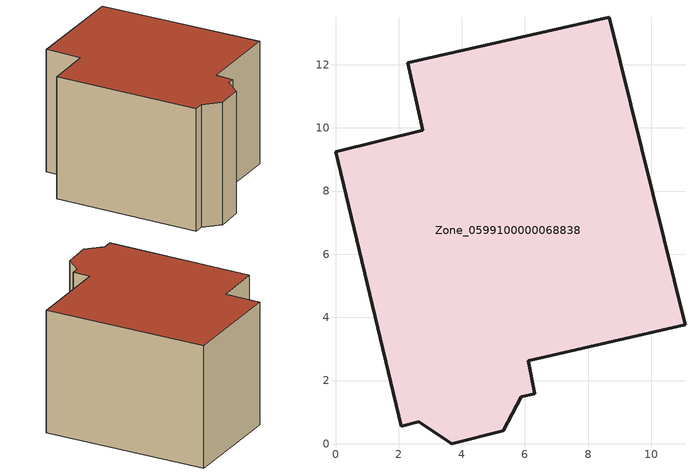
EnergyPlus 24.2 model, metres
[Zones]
Zone_0599100000068838
 floor ground (C_G): 2.63,0.69 2.09,0.56 0,9.25 2.76,9.92 2.29,12.07 8.66,13.5 11.07,3.77 6.1,2.63 6.32,1.57 5.88,1.48 5.32,0.41 3.68,0 z0
 wall outside (C_F): 6.32,1.57 6.1,2.63 11.07,3.77 8.66,13.5 2.29,12.07 2.76,9.92 0,9.25 2.09,0.56 2.63,0.69 3.68,0 5.32,0.41 5.88,1.48 6.32,1.57 z0:7.65
 roof outside (C_R): 2.76,9.92 0,9.25 2.09,0.56 2.63,0.69 3.68,0 5.32,0.41 5.88,1.48 6.32,1.57 6.1,2.63 11.07,3.77 8.66,13.5 2.29,12.07 z7.65
[BUILDING]
Pand.0599100000068838: North Axis=0; Terrain=City; Loads Convergence Tolerance Value=0.04; Temperature Convergence Tolerance Value=0.4; Solar Distribution=FullExterior; Maximum Number of Warmup Days=25; Minimum Number of Warmup Days=1
[Site:Location]
Rotterdam.The.Hague.AP_ZH_NLD Design_Conditions: Latitude=51.96; Longitude=4.45; Time Zone=1; Elevation=-4.5
[SITE:GROUNDTEMPERATURE:BUILDINGSURFACE]
18, 18, 18, 18, 18, 18, 18, 18, 18, 18, 18, 18
[MATERIAL] Thermal Absorptance=0.9; Solar Absorptance=0.7; Visible Absorptance=0.7
Name | Roughness | Thickness | Conductivity | Density | Specific Heat
G.D.1965 | MediumSmooth | 0.15 | 1 | 540 | 1210
F.D.1965 | Rough | 0.3 | 0.857143 | 1920 | 840
R.D.1965 | MediumRough | 0.2 | 0.08 | 1500 | 1000
[CONSTRUCTION]
C_G: G.D.1965
C_F: F.D.1965
C_R: R.D.1965
[ZONE]
Zone_0599100000068838: Type=1; Multiplier=1; Ceiling Height=Autocalculate; Volume=Autocalculate; Floor Area=autocalculate; Part of Total Floor Area=Yes
[ZONEINFILTRATION:DESIGNFLOWRATE]
Infil_Zone_0599100000068838: Zone or ZoneList or Space or SpaceList=Zone_0599100000068838; Schedule=AlwaysOn; Design Flow Rate Calculation Method=Flow/Area; Flow Rate per Floor Area=0.0042; Constant Term Coefficient=1; Temperature Term Coefficient=0; Velocity Term Coefficient=0; Velocity Squared Term Coefficient=0
[HVACTEMPLATE:ZONE:IDEALLOADSAIRSYSTEM]
Zone_0599100000068838: Maximum Heating Supply Air Temperature=50; Minimum Cooling Supply Air Temperature=13; Maximum Heating Supply Air Humidity Ratio=0.0156; Minimum Cooling Supply Air Humidity Ratio=0.0077; Heating Limit=NoLimit; Cooling Limit=NoLimit; Dehumidification Control Type=ConstantSensibleHeatRatio; Cooling Sensible Heat Ratio=0.7; Dehumidification Setpoint=60; Humidification Control Type=None; Humidification Setpoint=30; Outdoor Air Method=None; Outdoor Air Flow Rate per Person=0.00944; Outdoor Air Flow Rate per Zone Floor Area=0; Outdoor Air Flow Rate per Zone=0; Demand Controlled Ventilation Type=None; Outdoor Air Economizer Type=NoEconomizer; Heat Recovery Type=None; Sensible Heat Recovery Effectiveness=0.7; Latent Heat Recovery Effectiveness=0.65
[ZONECONTROL:THERMOSTAT]
ThermostatControl_Zone_0599100000068838: Zone or ZoneList=Zone_0599100000068838; Control Type Schedule=DualSetpointControlType; Control 1=Thermostat_Zone_0599100000068838; Temperature Difference Between Cutout And Setpoint=0
[THERMOSTATSETPOINT:DUALSETPOINT]
Thermostat_Zone_0599100000068838: Heating Setpoint Temperature Schedule=HeatingSetpoint_Zone_0599100000068838; Cooling Setpoint Temperature Schedule=CoolingSetpoint_Zone_0599100000068838
[SCHEDULE:COMPACT]
HeatingSetpoint_Zone_0599100000068838: Through: 12/31, For: AllDays, Until: 24:00, 21
CoolingSetpoint_Zone_0599100000068838: Through: 12/31, For: AllDays, Until: 24:00, 24
DualSetpointControlType: Through: 12/31, For: AllDays, Until: 24:00, 4
AlwaysOn: Through: 12/31, For: AllDays, Until: 24:00, 1
